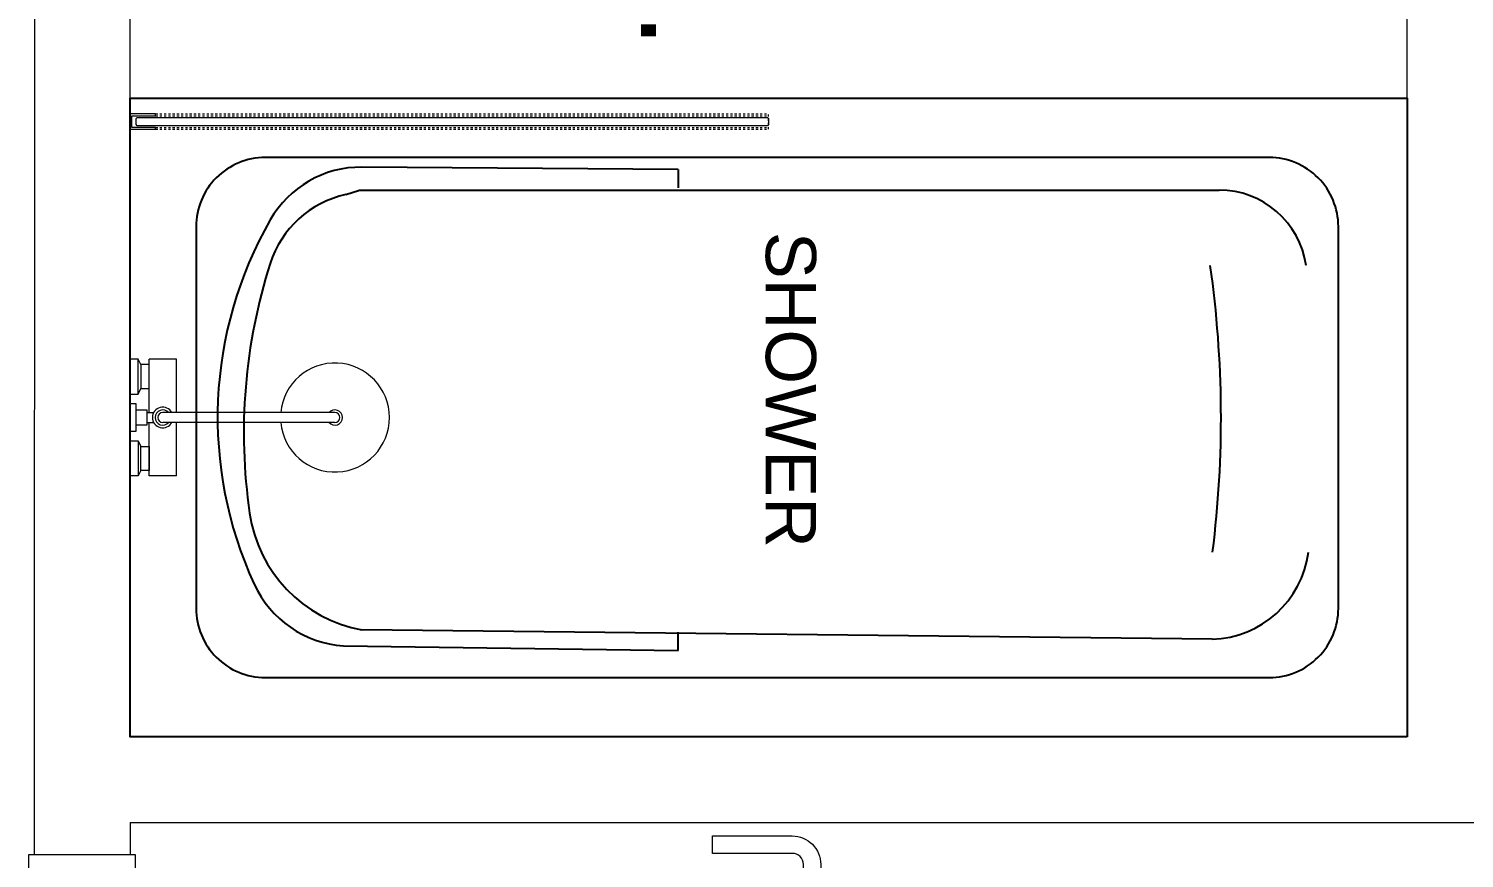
# Model space of a CAD drawing. Header units: inches. Extents: x 0 to 2865, y 0 to 4378.
# Drawn here: x 1633.3 to 1700.7, y 1039.1 to 1078 of the extents above; entities that cross this region are included whole.
import ezdxf

# ---------------------------------------------------------------- set-up
doc = ezdxf.new("R2010")
doc.units = ezdxf.units.IN
doc.linetypes.add('HIDDEN', pattern=[0.375, 0.25, -0.125])
for name, color, linetype, lineweight in [('A-WALL', 113, 'Continuous', 9), ('I-DOOR', 6, 'Continuous', 20), ('I-FIXTURE', 8, 'Continuous', 5), ('l-FIXTURE', 7, 'Continuous', 5)]:
    doc.layers.add(name, color=color, linetype=linetype, lineweight=lineweight)
for name, color, linetype in [('A-WALL-EXTR', 2, 'Continuous'), ('I-FURN', 8, 'Continuous'), ('I-Furn Text', 7, 'Continuous'), ('TTEXT', 7, 'Continuous')]:
    doc.layers.add(name, color=color, linetype=linetype)
doc.styles.add('1 by 8 new', font='GOTHIC.TTF', dxfattribs={"height": 4.5})
doc.styles.add('A-ARCH-B01FL$0$Annotative', font='arial.ttf')

# ---------------------------------------------------------------- blocks, each defined once
blk = doc.blocks.new('D2')
at = {"layer": 'A-WALL-EXTR', "color": 8, "linetype": 'HIDDEN', "lineweight": 5, "ltscale": 0.1, "transparency": 33554636}
for points in [[(2.097, 1.392), (2.097, 36.608), (0.347, 36.608), (0.347, 1.392)], [(0.347, 32.349), (0.347, 34.838), (0.199, 34.838), (0.199, 32.349)], [(2.097, 32.349), (2.097, 34.838), (2.245, 34.838), (2.245, 32.349)]]:
    blk.add_lwpolyline(points, close=True, dxfattribs=at)
for points in [[(0.199, 33.186), (-0.58, 33.186, 0.414214), (-1.099, 32.666), (-1.099, 28.923), (-1.915, 28.923), (-1.915, 32.666, -0.414214), (-0.58, 34.002), (0.199, 34.002)], [(2.245, 33.186), (3.024, 33.186, -0.414214), (3.543, 32.666), (3.543, 28.923), (4.359, 28.923), (4.359, 32.666, 0.414214), (3.024, 34.002), (2.245, 34.002)]]:
    blk.add_lwpolyline(points, format="xyb", dxfattribs=at)
blk.add_arc((2.065, 1.313), 35.295, 2.97038, 89.94872, dxfattribs=at)
at = {"layer": 'I-DOOR', "color": 6, "lineweight": 5, "transparency": 33554636}
for points in [[(0.347, 36.608), (0.347, 36.142), (-1.007, 36.142), (-1.007, 36.608), (-2.5, 36.608), (-2.5, 38), (2.5, 38), (2.5, 36.608)], [(2.097, 1.392), (37.313, 1.392), (37.313, 3.142), (2.097, 3.142)], [(33.054, 3.142), (35.543, 3.142), (35.543, 3.29), (33.054, 3.29)], [(0.347, 1.392), (0.347, 1.858), (-1.007, 1.858), (-1.007, 1.392), (-2.5, 1.392), (-2.5, 0), (2.5, 0), (2.5, 1.392)], [(33.054, 1.392), (35.543, 1.392), (35.543, 1.243), (33.054, 1.243)]]:
    blk.add_lwpolyline(points, close=True, dxfattribs=at)
for points in [[(33.891, 3.29), (33.891, 4.069, 0.414214), (33.372, 4.588), (29.628, 4.588), (29.628, 5.404), (33.372, 5.404, -0.414214), (34.707, 4.069), (34.707, 3.29)], [(33.891, 1.243), (33.891, 0.465, -0.414214), (33.372, -0.055), (29.628, -0.055), (29.628, -0.87), (33.372, -0.87, 0.414214), (34.707, 0.465), (34.707, 1.243)]]:
    blk.add_lwpolyline(points, format="xyb", dxfattribs=at)
blk = doc.blocks.new('SW28-Plan')
at = {"layer": 'I-FIXTURE', "linetype": 'ByBlock', "lineweight": 5}
for p, q in [((15, 43), (15, 107)), ((85, 107), (35, 107)), ((35, 9), (35, 107)), ((85, 9), (85, 107)), ((20, 97), (20, 53)), ((376, 9), (60, 9)), ((35, -107), (35, -9)), ((376, -9), (60, -9)), ((85, -107), (85, -9)), ((15, -43), (15, -107)), ((20, -97), (20, -53)), ((85, -107), (35, -107))]:
    blk.add_line(p, q, dxfattribs=at)
for points in [[(0, 43), (15, 43), (20, 53), (35, 53), (35, 97), (20, 97), (15, 107), (0, 107)], [(11, 25), (0, 25), (0, -25), (11, -25)], [(0, -43), (15, -43), (20, -53), (35, -53), (35, -97), (20, -97), (15, -107), (0, -107)]]:
    blk.add_lwpolyline(points, close=True, dxfattribs=at)
for points in [[(11, 14), (31, 14), (31, -14), (11, -14)], [(31, 9), (43.3, 9)], [(31, -9), (43.3, -9)]]:
    blk.add_lwpolyline(points, dxfattribs=at)
for centre, radius, start, end in [((376, 0), 100, 185.1636, 174.8364), ((60, 0), 19, 28.2737, 331.7263), ((60, 0), 14, 40.0052, 319.9948), ((60, 0), 9, 90, 270), ((376, 0), 14, 220.0052, 139.9948), ((376, 0), 9, 270, 90)]:
    blk.add_arc(centre, radius, start, end, dxfattribs=at)

msp = doc.modelspace()

# ---------------------------------------------------------------- linework, layer by layer
at = {"layer": 'A-WALL', "color": 8, "lineweight": 5, "transparency": 33554636}
for p, q in [((1633.584, 1139.299), (1633.557, 1040.783)), ((1638.058, 1044.783), (1638.083, 1135.299)), ((1698.058, 1045.283), (1698.059, 1048.283)), ((1698.058, 1044.783), (1638.058, 1044.783)), ((1633.557, 1040.783), (1633.557, 1039.257)), ((1638.058, 1040.756), (1638.058, 1039.257)), ((1638.058, 1040.756), (1703.526, 1040.756))]:
    msp.add_line(p, q, dxfattribs=at)
msp.add_lwpolyline([(1698.058, 1044.783), (1698.058, 1134.783), (1674.084, 1134.783), (1674.084, 1139.283), (1702.574, 1139.283), (1702.574, 1107.759)], dxfattribs=at)
at = {"layer": 'A-WALL-EXTR', "color": 8, "linetype": 'HIDDEN', "lineweight": 5, "ltscale": 0.1, "transparency": 33554636}
for p, q in [((1639.258, 1074.041), (1668.058, 1074.041)), ((1639.258, 1073.961), (1668.058, 1073.961)), ((1668.058, 1073.321), (1668.058, 1074.041)), ((1639.258, 1073.401), (1668.058, 1073.401)), ((1639.258, 1073.321), (1668.058, 1073.321))]:
    msp.add_line(p, q, dxfattribs=at)
at = {"layer": 'I-DOOR', "color": 8, "lineweight": 5, "transparency": 33554636}
for points in [[(1639.258, 1074.041), (1638.058, 1074.041), (1638.058, 1073.321), (1639.258, 1073.321), (1639.258, 1073.401), (1638.138, 1073.401), (1638.138, 1073.961), (1639.258, 1073.961)], [(1638.338, 1073.541), (1638.338, 1073.821), (1638.398, 1073.881), (1667.998, 1073.881), (1668.058, 1073.821), (1668.058, 1073.541), (1667.998, 1073.481), (1638.398, 1073.481)]]:
    msp.add_lwpolyline(points, close=True, dxfattribs=at)
at = {"layer": 'I-FURN', "color": 8, "transparency": 33554636}
for p, q in [((1663.806, 1071.436), (1648.948, 1071.544)), ((1663.806, 1071.436), (1663.806, 1070.575)), ((1648.195, 1070.252), (1648.841, 1070.467)), ((1648.841, 1070.467), (1689.215, 1070.467)), ((1688.892, 1049.376), (1648.948, 1049.806)), ((1663.806, 1048.838), (1663.806, 1049.699)), ((1648.087, 1049.053), (1663.806, 1048.838))]:
    msp.add_line(p, q, dxfattribs=at)
msp.add_lwpolyline([(1698.058, 1044.783), (1638.058, 1044.783), (1638.058, 1074.783), (1698.058, 1074.783)], close=True, dxfattribs=at)
msp.add_lwpolyline([(1641.16, 1068.749), (1641.16, 1050.817, 0.414214), (1644.405, 1047.572), (1691.578, 1047.572, 0.414214), (1694.823, 1050.817), (1694.823, 1068.749, 0.414214), (1691.578, 1071.994), (1644.405, 1071.994, 0.414214)], format="xyb", close=True, dxfattribs=at)
for centre, radius, start, end in [((1648.913, 1066.621), 4.922, 89.58503, 150.18775), ((1689.215, 1066.335), 4.132, 8.0852, 90), ((1649.211, 1065.564), 4.797, 102.23496, 162.28358), ((1660.847, 1059.783), 18.677, 150.18775, 204.76805), ((1669.573, 1059.06), 26.172, 162.28358, 188.27139), ((1638.632, 1059.789), 50.678, 352.83197, 8.0852), ((1650.144, 1056.235), 6.539, 188.27139, 259.46602), ((1688.776, 1054.048), 4.674, 271.4144, 352.83197), ((1648.449, 1054.063), 5.023, 204.76805, 265.86875)]:
    msp.add_arc(centre, radius, start, end, dxfattribs=at)

# ---------------------------------------------------------------- block references
at = {"layer": 'I-DOOR', "color": 8, "lineweight": 5, "transparency": 33554636, "xscale": -1, "rotation": 180}
msp.add_blockref('D2', (1635.797, 1039.257), dxfattribs=at)
at = {"layer": 'l-FIXTURE', "color": 8, "lineweight": 5, "transparency": 33554636, "xscale": 0.02559999999590218, "yscale": 0.02559999999590218, "zscale": 0.02559999999590218}
msp.add_blockref('SW28-Plan', (1638.058, 1059.783), dxfattribs=at)

# ---------------------------------------------------------------- texts
at = {"layer": 'I-Furn Text', "color": 8, "lineweight": 5, "transparency": 33554636, "insert": (1666.567, 1092.514), "char_height": 4.5, "width": 50.47192, "attachment_point": 2, "rotation": 270, "style": '1 by 8 new'}
msp.add_mtext('WASH RM.', dxfattribs=at)
at = {"layer": 'TTEXT', "color": 8, "lineweight": 5, "ltscale": 0.001, "transparency": 33554636, "insert": (1669.089, 1053.662), "char_height": 2.3609, "attachment_point": 6, "rotation": 270, "style": 'A-ARCH-B01FL$0$Annotative'}
msp.add_mtext('SHOWER', dxfattribs=at)

doc.saveas('drawing.dxf')
